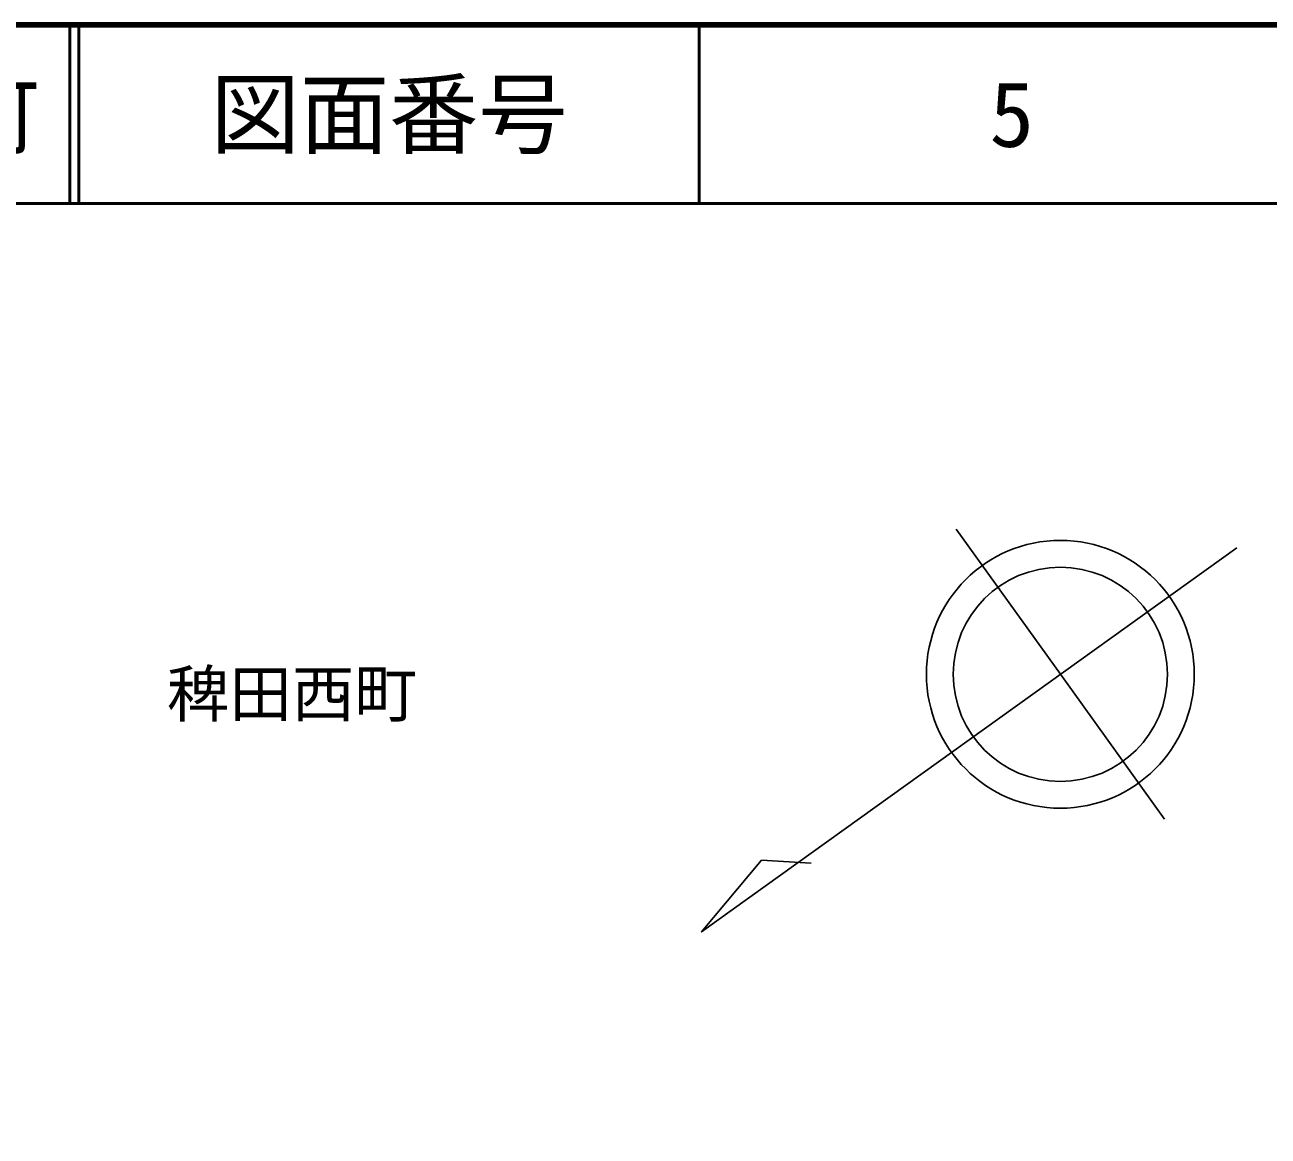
# Model space of a CAD drawing. Units: millimetres, scale not verified. Extents: x 40000 to 680000, y 20000 to 380000.
# Drawn here: x 506222 to 575856, y 317756 to 380000 of the extents above; entities that cross this region are included whole.
import ezdxf
from ezdxf.enums import TextEntityAlignment as Align

# ---------------------------------------------------------------- set-up
doc = ezdxf.new("R2010")
doc.units = ezdxf.units.MM
doc.header["$LTSCALE"] = 1000
doc.linetypes.add('CHAIN', pattern=[18.5, 12, -1.5, 3.5, -1.5])
for name, color, linetype, lineweight in [('M-BMK', 2, 'CHAIN', 13), ('M-BMK-SRVR', 3, 'Continuous', 25), ('M-TTL', 2, 'Continuous', 140), ('M-TTL-LINE', 7, 'Continuous', 50)]:
    doc.layers.add(name, color=color, linetype=linetype, lineweight=lineweight)
doc.layers.add('M-BMK-HTXT', color=7, linetype='Continuous')
doc.layers.add('M-TTL-TXT', color=7, linetype='Continuous')
doc.styles.add('ＭＳ ゴシック', font='')
doc.styles.get('ＭＳ ゴシック').set_extended_font_data('MS Gothic')

msp = doc.modelspace()

# ---------------------------------------------------------------- linework, layer by layer
at = {"layer": 'M-BMK'}
msp.add_arc((324895, -17677), 340000, 54.28853, 91.50122, dxfattribs=at)
at = {"layer": 'M-BMK-SRVR'}
for p, q in [((558386, 351747), (564219, 343624)), ((564219, 343624), (570051, 335501))]:
    msp.add_line(p, q, dxfattribs=at)
msp.add_lwpolyline([(574095, 350715), (544125, 329196), (547486, 333223), (550268, 333040)], dxfattribs=at)
for radius in [7500, 6000]:
    msp.add_circle((564219, 343624), radius, dxfattribs=at)
at = {"layer": 'M-TTL'}
msp.add_line((680000, 380000), (40000, 380000), dxfattribs=at)
at = {"layer": 'M-TTL-LINE'}
for p, q in [((508747, 380000), (508747, 370000)), ((509247, 380000), (509247, 370000)), ((543997, 380000), (543997, 370000)), ((40000, 370000), (680000, 370000))]:
    msp.add_line(p, q, dxfattribs=at)

# ---------------------------------------------------------------- texts
at = {"layer": 'M-BMK-HTXT', "style": 'ＭＳ ゴシック'}
msp.add_text('稗田西町', height=2566, dxfattribs=at).set_placement((514178, 340481), align=Align.BOTTOM_LEFT)
at = {"layer": 'M-TTL-TXT', "style": 'ＭＳ ゴシック', "width": 0.9}
msp.add_text('下関市伊倉町一丁目・二丁目・川中本町二丁目・稗田西町', height=3666, dxfattribs=at).set_placement((390000, 375000), align=Align.MIDDLE_LEFT)
at = {"layer": 'M-TTL-TXT', "style": 'ＭＳ ゴシック'}
for s, p in [('図面番号', (526622, 375000)), ('5', (561497, 375000))]:
    msp.add_text(s, height=3666, dxfattribs=at).set_placement(p, align=Align.MIDDLE_CENTER)

doc.saveas('drawing.dxf')
